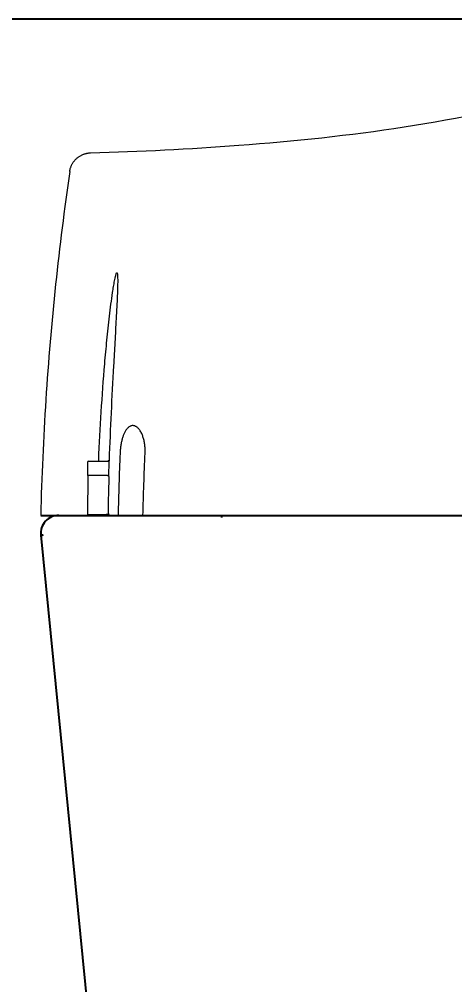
# Model space of a CAD drawing. Header units: millimetres. Extents: x 0 to 1800, y -67 to 2530.
# Drawn here: x 238.3 to 358.6, y 531 to 797.7 of the extents above; entities that cross this region are included whole.
import ezdxf

# ---------------------------------------------------------------- set-up
doc = ezdxf.new("R2010")
doc.units = ezdxf.units.MM
for name, color, linetype in [('내부선 및 부속', 4, 'Continuous'), ('외형선', 3, 'Continuous'), ('치수선', 7, 'Continuous')]:
    doc.layers.add(name, color=color, linetype=linetype)
doc.styles.add('____', font='')
doc.styles.get('____').set_extended_font_data('굴림')
doc.dimstyles.new('MSADIM', dxfattribs={"dimtxt": 33, "dimasz": 17, "dimexe": 10, "dimexo": 7.5, "dimgap": 10, "dimtad": 0, "dimtih": 1, "dimtoh": 1, "dimdec": 0, "dimzin": 1, "dimdsep": 46, "dimtxsty": '____', "dimcen": 11.25, "dimadec": 0, "dimazin": 0, "dimtfac": 1, "dimtdec": 0, "dimtix": 1, "dimtmove": 0, "dimatfit": 3, "dimfxl": 0, "dimtolj": 1, "dimtzin": 1, "dimarcsym": 0})

# ---------------------------------------------------------------- blocks, each defined once
blk = doc.blocks.new('*D1')
at = {"layer": '치수선', "color": 0, "linetype": 'Continuous', "lineweight": -2}
for p, q in [((421.43, 797.69), (87.74, 797.69)), ((97.74, 780.69), (97.74, 561.99)), ((97.74, 297.65), (97.74, 516.36)), ((216.7, 280.65), (87.74, 280.65))]:
    blk.add_line(p, q, dxfattribs=at)
at = {"layer": '치수선', "color": 0, "linetype": 'Continuous'}
for points in [[(94.91, 780.69), (100.57, 780.69), (97.74, 797.69)], [(94.91, 297.65), (100.57, 297.65), (97.74, 280.65)]]:
    blk.add_solid(points, dxfattribs=at)
at = {"layer": '치수선', "color": 0, "linetype": 'Continuous', "insert": (97.74, 539.17), "char_height": 25, "attachment_point": 5, "style": '____'}
blk.add_mtext('\\A1;520', dxfattribs=at)

msp = doc.modelspace()

# ---------------------------------------------------------------- linework, layer by layer
at = {"layer": '내부선 및 부속', "linetype": 'Continuous', "lineweight": 18}
for p, q in [((257.15, 675.35), (257.15, 671.65)), ((257.45, 675.65), (261.86, 675.65)), ((257.25, 671.65), (257.15, 660.89)), ((261.8, 671.65), (257.15, 671.65)), ((257.15, 660.89), (262.3, 660.89)), ((262.98, 660.89), (262.3, 660.89))]:
    msp.add_line(p, q, dxfattribs=at)
at = {"layer": '내부선 및 부속'}
for p, q in [((244.2, 660.65), (262.08, 660.65)), ((263.22, 660.65), (587.2, 660.65))]:
    msp.add_line(p, q, dxfattribs=at)
at = {"layer": '내부선 및 부속', "linetype": 'Continuous', "lineweight": 18}
msp.add_arc((257.45, 675.35), 0.3, 89.9998, 179.9998, dxfattribs=at)
for points, knots in [([(257.97, 760.8), (271.63, 761.21), (300.63, 762.62), (344.76, 767.24), (382.49, 774.94), (407.26, 784.65), (416.94, 790.42), (419.81, 792.44)], [0, 0, 0, 0, 0.246189, 0.522496, 0.798803, 0.936957, 1, 1, 1, 1]), ([(252.22, 755.66), (250.72, 745.29), (248.09, 724.32), (245.41, 692.62), (244.46, 671.32), (244.2, 660.65)], [0, 0, 0, 0, 0.329334, 0.664667, 1, 1, 1, 1]), ([(260.23, 675.94), (260.42, 680.37), (260.65, 684.79), (261.2, 693.64), (261.52, 698.06), (262.08, 704.68), (262.29, 706.89), (262.72, 711.29), (262.96, 713.49), (263.34, 716.78), (263.48, 717.88), (263.76, 720.06), (263.91, 721.15), (264.15, 722.77), (264.23, 723.31), (264.41, 724.39), (264.5, 724.92), (264.65, 725.7), (264.7, 725.96), (264.81, 726.47), (264.87, 726.72), (264.96, 727.08), (265, 727.19), (265.07, 727.41), (265.11, 727.5), (265.17, 727.62), (265.19, 727.65), (265.23, 727.69), (265.25, 727.7), (265.29, 727.69), (265.31, 727.67), (265.34, 727.61), (265.35, 727.57), (265.38, 727.45), (265.4, 727.34), (265.42, 727.12), (265.43, 727.01), (265.46, 726.65), (265.46, 726.4), (265.48, 725.65), (265.47, 725.13), (265.46, 724.08), (265.44, 723.56), (265.41, 722.5), (265.39, 721.96), (265.32, 720.36), (265.27, 719.29), (265.17, 717.14), (265.11, 716.06), (264.93, 712.83), (264.81, 710.67), (264.57, 706.34), (264.44, 704.17), (264.08, 697.67), (263.85, 693.32), (263.44, 684.64), (263.25, 680.29), (263.09, 675.94)], [0, 0, 0, 0, 0.125, 0.125, 0.25, 0.25, 0.3125, 0.3125, 0.375, 0.375, 0.40625, 0.40625, 0.4375, 0.4375, 0.453125, 0.453125, 0.46875, 0.46875, 0.476563, 0.476563, 0.484375, 0.484375, 0.488281, 0.488281, 0.492188, 0.492188, 0.494141, 0.494141, 0.496094, 0.496094, 0.498047, 0.498047, 0.5, 0.5, 0.503906, 0.503906, 0.507812, 0.507812, 0.515625, 0.515625, 0.53125, 0.53125, 0.546875, 0.546875, 0.5625, 0.5625, 0.59375, 0.59375, 0.625, 0.625, 0.6875, 0.6875, 0.75, 0.75, 0.875, 0.875, 1, 1, 1, 1]), ([(273.05, 677.82), (273.05, 677.83), (273.05, 677.86), (273.06, 677.9), (273.06, 677.94), (273.06, 677.98), (273.06, 678.02), (273.06, 678.06), (273.06, 678.1), (273.06, 678.14), (273.06, 678.18), (273.06, 678.22), (273.07, 678.26), (273.07, 678.3), (273.07, 678.34), (273.07, 678.38), (273.07, 678.42), (273.07, 678.46), (273.07, 678.5), (273.07, 678.54), (273.07, 678.58), (273.07, 678.62), (273.06, 678.66), (273.06, 678.7), (273.06, 678.74), (273.06, 678.78), (273.06, 678.82), (273.06, 678.86), (273.06, 678.9), (273.06, 678.94), (273.06, 678.98), (273.05, 679.02), (273.05, 679.06), (273.05, 679.1), (273.05, 679.14), (273.05, 679.18), (273.04, 679.22), (273.04, 679.26), (273.04, 679.3), (273.04, 679.33), (273.03, 679.37), (273.03, 679.41), (273.03, 679.45), (273.03, 679.49), (273.02, 679.53), (273.02, 679.57), (273.02, 679.61), (273.01, 679.65), (273.01, 679.69), (273.01, 679.73), (273, 679.77), (273, 679.81), (272.99, 679.84), (272.99, 679.88), (272.98, 679.92), (272.98, 679.96), (272.98, 680), (272.97, 680.04), (272.97, 680.08), (272.96, 680.12), (272.96, 680.16), (272.95, 680.2), (272.95, 680.23), (272.94, 680.27), (272.94, 680.31), (272.93, 680.35), (272.92, 680.39), (272.92, 680.43), (272.91, 680.47), (272.91, 680.5), (272.9, 680.54), (272.9, 680.58), (272.89, 680.62), (272.88, 680.66), (272.88, 680.7), (272.87, 680.74), (272.83, 680.95), (272.76, 681.33), (272.63, 681.85), (272.47, 682.35), (272.3, 682.82), (272.1, 683.29), (271.86, 683.75), (271.58, 684.18), (271.28, 684.56), (270.99, 684.86), (270.7, 685.08), (270.44, 685.24), (270.18, 685.36), (269.91, 685.43), (269.62, 685.45), (269.31, 685.42), (268.98, 685.31), (268.66, 685.14), (268.36, 684.9), (268.1, 684.63), (267.87, 684.35), (267.65, 684.02), (267.44, 683.65), (267.25, 683.27), (267.09, 682.89), (266.95, 682.5), (266.81, 682.1), (266.69, 681.67), (266.57, 681.23), (266.5, 680.89), (266.46, 680.68), (266.44, 680.6), (266.43, 680.51), (266.41, 680.43), (266.4, 680.35), (266.38, 680.27), (266.37, 680.19), (266.35, 680.1), (266.34, 680.02), (266.33, 679.94), (266.31, 679.85), (266.3, 679.77), (266.29, 679.69), (266.28, 679.6), (266.27, 679.52), (266.26, 679.44), (266.25, 679.35), (266.23, 679.27), (266.23, 679.18), (266.22, 679.1), (266.21, 679.01), (266.2, 678.93), (266.19, 678.84), (266.18, 678.76), (266.18, 678.67), (266.17, 678.59), (266.16, 678.5), (266.15, 678.42), (266.15, 678.33), (266.14, 678.24), (266.14, 678.16), (266.13, 678.07), (266.13, 677.98), (266.13, 677.9), (266.12, 677.84), (266.12, 677.81)], [0, 0, 0, 0, 0.001666, 0.003332, 0.004996, 0.006659, 0.008321, 0.009982, 0.011643, 0.013302, 0.014961, 0.016619, 0.018277, 0.019934, 0.02159, 0.023246, 0.024901, 0.026557, 0.028211, 0.029866, 0.03152, 0.033174, 0.034828, 0.036482, 0.038136, 0.039789, 0.041443, 0.043097, 0.044752, 0.046406, 0.048061, 0.049716, 0.051372, 0.053028, 0.054684, 0.056341, 0.057999, 0.059658, 0.061317, 0.062977, 0.064637, 0.066299, 0.067961, 0.069625, 0.071289, 0.072955, 0.074622, 0.07629, 0.077959, 0.07963, 0.081301, 0.082975, 0.084649, 0.086326, 0.088003, 0.089683, 0.091364, 0.093047, 0.094731, 0.096417, 0.098106, 0.099796, 0.101488, 0.103182, 0.104878, 0.106576, 0.108277, 0.10998, 0.111684, 0.113392, 0.115101, 0.116813, 0.118528, 0.120245, 0.121965, 0.123687, 0.125412, 0.150577, 0.175469, 0.200252, 0.225099, 0.250183, 0.281021, 0.311885, 0.343098, 0.374979, 0.40031, 0.425337, 0.450208, 0.475073, 0.500086, 0.53123, 0.56223, 0.593363, 0.624904, 0.65019, 0.675199, 0.700065, 0.724926, 0.749922, 0.770677, 0.791356, 0.812043, 0.832824, 0.853787, 0.875019, 0.878662, 0.882297, 0.885922, 0.889539, 0.893148, 0.89675, 0.900345, 0.903933, 0.907514, 0.91109, 0.914661, 0.918227, 0.921789, 0.925346, 0.928901, 0.932452, 0.936001, 0.939548, 0.943093, 0.946637, 0.950181, 0.953724, 0.957268, 0.960813, 0.964359, 0.967907, 0.971457, 0.97501, 0.978567, 0.982127, 0.985691, 0.98926, 0.992834, 0.996414, 1, 1, 1, 1]), ([(260.24, 675.92), (260.24, 675.93), (260.24, 675.93), (260.23, 675.94), (260.23, 675.94), (260.23, 675.94)], [0, 0, 0, 0, 0.810185, 0.810185, 1, 1, 1, 1]), ([(262.79, 675.65), (262.79, 675.65), (262.8, 675.65), (262.8, 675.65), (262.81, 675.65), (262.82, 675.66), (262.82, 675.66), (262.83, 675.66), (262.84, 675.66), (262.84, 675.66), (262.85, 675.66), (262.85, 675.67), (262.86, 675.67), (262.86, 675.67), (262.87, 675.67), (262.87, 675.67), (262.88, 675.68), (262.88, 675.68), (262.89, 675.68), (262.89, 675.68), (262.89, 675.69), (262.9, 675.69), (262.9, 675.69), (262.9, 675.69), (262.91, 675.7), (262.91, 675.7), (262.92, 675.71), (262.92, 675.71), (262.93, 675.72), (262.94, 675.73), (262.94, 675.73), (262.95, 675.74), (262.95, 675.75), (262.96, 675.76), (262.97, 675.76), (262.97, 675.78), (262.98, 675.79), (263, 675.81), (263.01, 675.83), (263.02, 675.85), (263.03, 675.86), (263.04, 675.87), (263.04, 675.88), (263.04, 675.88), (263.05, 675.89), (263.05, 675.9), (263.06, 675.9), (263.06, 675.91), (263.06, 675.91), (263.07, 675.92), (263.07, 675.92), (263.07, 675.92), (263.07, 675.93), (263.08, 675.93), (263.08, 675.93), (263.08, 675.93), (263.08, 675.93), (263.08, 675.93), (263.08, 675.93), (263.08, 675.93), (263.08, 675.93)], [0, 0, 0, 0, 0.012556, 0.024989, 0.037292, 0.049459, 0.061482, 0.073357, 0.085077, 0.096638, 0.108036, 0.119265, 0.130323, 0.141207, 0.151915, 0.162445, 0.172796, 0.182967, 0.192959, 0.202772, 0.212407, 0.221866, 0.231151, 0.240264, 0.249211, 0.268393, 0.288305, 0.30894, 0.330293, 0.352359, 0.375132, 0.398606, 0.422775, 0.447634, 0.473178, 0.499402, 0.551957, 0.611299, 0.677291, 0.749815, 0.772841, 0.794715, 0.815448, 0.835049, 0.853528, 0.870893, 0.887151, 0.902308, 0.916371, 0.929343, 0.941231, 0.952036, 0.961764, 0.970418, 0.978, 0.984514, 0.989963, 0.994353, 0.997692, 1, 1, 1, 1]), ([(263.09, 675.94), (263.09, 675.94), (263.09, 675.94), (263.09, 675.94), (263.09, 675.94), (263.08, 675.93)], [0, 0, 0, 0, 0.463161, 0.463161, 1, 1, 1, 1]), ([(263.08, 675.93), (263.08, 675.93), (263.08, 675.93), (263.08, 675.93), (263.08, 675.93), (263.08, 675.93), (263.08, 675.92), (263.08, 675.92)], [0, 0, 0, 0, 0.332855, 0.332855, 0.546299, 0.546299, 1, 1, 1, 1]), ([(262.68, 671.65), (262.65, 671.65), (262.59, 671.65), (262.53, 671.65), (262.48, 671.65), (262.46, 671.65), (262.42, 671.65), (262.41, 671.65), (262.35, 671.65), (262.28, 671.65), (262.2, 671.65), (262.14, 671.65), (262.12, 671.65), (262.08, 671.65), (262.06, 671.65), (262, 671.65), (261.92, 671.65), (261.84, 671.65), (261.8, 671.65)], [0, 0, 0, 0, 0.125, 0.25, 0.25, 0.3125, 0.3125, 0.375, 0.375, 0.5, 0.625, 0.625, 0.6875, 0.6875, 0.75, 0.75, 0.875, 1, 1, 1, 1]), ([(262.68, 671.65), (262.71, 671.65), (262.73, 671.65), (262.78, 671.64), (262.8, 671.64), (262.83, 671.62), (262.84, 671.62), (262.86, 671.61), (262.87, 671.6), (262.89, 671.58), (262.9, 671.57), (262.91, 671.55)], [0, 0, 0, 0, 0.25, 0.25, 0.5, 0.5, 0.625, 0.625, 0.75, 0.75, 1, 1, 1, 1]), ([(262.91, 671.55), (262.92, 671.53), (262.95, 671.48), (262.96, 671.42), (262.98, 671.38), (262.98, 671.36), (262.99, 671.33), (263, 671.31), (263.01, 671.26), (263.01, 671.22), (263.02, 671.16), (263.03, 671.13), (263.03, 671.1), (263.03, 671.08), (263.03, 671.07), (263.04, 671.02), (263.04, 670.93), (263.05, 670.84), (263.05, 670.77), (263.05, 670.75), (263.05, 670.7), (263.05, 670.68), (263.05, 670.65)], [0, 0, 0, 0, 0.125, 0.25, 0.25, 0.3125, 0.3125, 0.375, 0.375, 0.5, 0.5, 0.5625, 0.59375, 0.59375, 0.625, 0.625, 0.75, 0.875, 0.875, 0.9375, 0.9375, 1, 1, 1, 1]), ([(262.8, 662.15), (262.8, 662.05), (262.8, 661.96), (262.8, 661.81), (262.81, 661.77), (262.81, 661.7), (262.81, 661.67), (262.82, 661.63), (262.82, 661.6), (262.83, 661.49), (262.84, 661.4), (262.86, 661.3), (262.86, 661.28), (262.87, 661.24), (262.87, 661.22), (262.89, 661.16), (262.9, 661.13), (262.93, 661.02), (262.95, 660.96), (262.98, 660.89), (262.98, 660.88), (262.99, 660.85), (263, 660.84), (263.02, 660.81), (263.04, 660.77), (263.07, 660.73), (263.09, 660.71), (263.1, 660.71), (263.11, 660.69), (263.12, 660.69), (263.16, 660.66), (263.19, 660.65), (263.22, 660.65)], [0, 0, 0, 0, 0.125, 0.125, 0.1875, 0.1875, 0.21875, 0.21875, 0.25, 0.25, 0.375, 0.375, 0.40625, 0.40625, 0.4375, 0.4375, 0.5, 0.5, 0.625, 0.625, 0.65625, 0.65625, 0.6875, 0.6875, 0.75, 0.8125, 0.8125, 0.84375, 0.84375, 0.875, 0.875, 1, 1, 1, 1]), ([(259.21, 660.65), (259.23, 660.65), (259.26, 660.66), (259.3, 660.69), (259.31, 660.7), (259.33, 660.73), (259.34, 660.73), (259.35, 660.75), (259.36, 660.76), (259.38, 660.8), (259.4, 660.83), (259.42, 660.87)], [0, 0, 0, 0, 0.356872, 0.356872, 0.535307, 0.535307, 0.624525, 0.624525, 0.713743, 0.713743, 1, 1, 1, 1]), ([(262.31, 660.89), (262.3, 660.88), (262.3, 660.87), (262.29, 660.85), (262.29, 660.84), (262.27, 660.81), (262.24, 660.77), (262.22, 660.73), (262.2, 660.71), (262.19, 660.71), (262.18, 660.69), (262.17, 660.69), (262.14, 660.66), (262.11, 660.65), (262.08, 660.65)], [0, 0, 0, 0, 0.048526, 0.048526, 0.135024, 0.135024, 0.308019, 0.481014, 0.481014, 0.567512, 0.567512, 0.65401, 0.65401, 1, 1, 1, 1]), ([(271.44, 660.65), (271.42, 660.65), (271.41, 660.65), (271.39, 660.65), (271.39, 660.65), (271.38, 660.65), (271.38, 660.65), (271.38, 660.65), (271.38, 660.65), (271.38, 660.65), (271.37, 660.65), (271.38, 660.65)], [0, 0, 0, 0, 0.378762, 0.378762, 0.568143, 0.568143, 0.662834, 0.662834, 0.757525, 0.757525, 1, 1, 1, 1]), ([(271.61, 660.65), (271.69, 660.65), (271.78, 660.65), (272.05, 660.65), (272.24, 660.65), (272.43, 660.65)], [0, 0, 0, 0, 0.328211, 0.328211, 1, 1, 1, 1]), ([(275.22, 660.65), (274.8, 660.65), (274.38, 660.65), (273.55, 660.65), (273.13, 660.65), (272.71, 660.65)], [0, 0, 0, 0, 0.5, 0.5, 1, 1, 1, 1]), ([(275.34, 660.65), (275.83, 660.65), (276.34, 660.65), (277.11, 660.65), (277.36, 660.65), (277.61, 660.65)], [0, 0, 0, 0, 0.67772, 0.67772, 1, 1, 1, 1]), ([(279.32, 660.65), (280.47, 660.65), (282.86, 660.65), (285.45, 660.65), (288.15, 660.65), (289.54, 660.65), (292.43, 660.65), (293.92, 660.65), (296.23, 660.65), (297.01, 660.65), (298, 660.65), (298.2, 660.65), (298.6, 660.65), (299.2, 660.65), (299.8, 660.65), (301.82, 660.65), (303.46, 660.65), (306.77, 660.65), (308.45, 660.65), (311.84, 660.65), (313.55, 660.65), (317.01, 660.65), (318.76, 660.65), (322.28, 660.65), (324.05, 660.65), (326.73, 660.65), (327.62, 660.65), (328.75, 660.65), (328.97, 660.65), (329.42, 660.65), (329.65, 660.65), (330.32, 660.65), (330.78, 660.65), (333.03, 660.65), (334.84, 660.65), (338.47, 660.65), (340.29, 660.65), (343.93, 660.65), (345.76, 660.65), (349.42, 660.65), (351.25, 660.65), (354.92, 660.65), (356.76, 660.65), (358.6, 660.65)], [0, 0, 0, 0, 0.0625, 0.125, 0.125, 0.1875, 0.1875, 0.25, 0.25, 0.28125, 0.28125, 0.289062, 0.289062, 0.296875, 0.3125, 0.3125, 0.375, 0.375, 0.4375, 0.4375, 0.5, 0.5, 0.5625, 0.5625, 0.625, 0.625, 0.65625, 0.65625, 0.664062, 0.664062, 0.671875, 0.671875, 0.6875, 0.6875, 0.75, 0.75, 0.8125, 0.8125, 0.875, 0.875, 0.9375, 0.9375, 1, 1, 1, 1])]:
    msp.add_open_spline(points, degree=3, knots=knots, dxfattribs=at)
msp.add_rational_spline([(252.21, 755.66), (252.65, 758.67), (254.92, 760.7), (257.97, 760.8)], [1.13253875568, 0.955820422228, 0.955820414773, 1.13253873332], degree=3, dxfattribs=at)
for points in [[(266.12, 677.81), (265.89, 672.09), (265.71, 666.37), (265.58, 660.65)], [(272.44, 660.65), (272.6, 666.38), (272.81, 672.1), (273.05, 677.82)], [(260.23, 675.65), (260.23, 675.74), (260.24, 675.83), (260.24, 675.92)], [(261.86, 675.65), (262.18, 675.65), (262.51, 675.65), (262.79, 675.65)], [(263.08, 675.92), (263.02, 674.46), (262.96, 673.01), (262.91, 671.55)], [(263.05, 670.65), (262.95, 667.82), (262.87, 664.99), (262.8, 662.15)], [(271.44, 660.65), (271.77, 660.65), (272.1, 660.65), (272.44, 660.65)], [(272.71, 660.65), (272.6, 660.65), (272.5, 660.65), (272.44, 660.65)], [(275.73, 660.65), (275.61, 660.65), (275.43, 660.65), (275.22, 660.65)], [(275.73, 660.65), (276.86, 660.65), (278.05, 660.65), (279.32, 660.65)]]:
    msp.add_open_spline(points, degree=3, dxfattribs=at)
at = {"layer": '외형선', "linetype": 'Continuous'}
for p, q in [((249.2, 660.65), (939.2, 660.65)), ((294.2, 660.65), (294.2, 660.07)), ((244.23, 655.16), (259.24, 502.87))]:
    msp.add_line(p, q, dxfattribs=at)
msp.add_arc((249.2, 655.65), 5, 90, 185.6299, dxfattribs=at)
msp.add_point((244.71, 655.19), dxfattribs=at)

# ---------------------------------------------------------------- dimensions: what is measured, and where the dimension line sits
at = {"layer": '치수선', "linetype": 'Continuous'}
dim = msp.add_linear_dim(base=(97.74, 797.69), p1=(224.2, 280.65), p2=(428.93, 797.69), angle=90, text='520', dimstyle='MSADIM', override={"dimtxt": 25}, dxfattribs=at)
dim.commit()
dim.dimension.update_dxf_attribs({"geometry": '*D1', "text_midpoint": (97.74, 539.17)})

doc.saveas('drawing.dxf')
